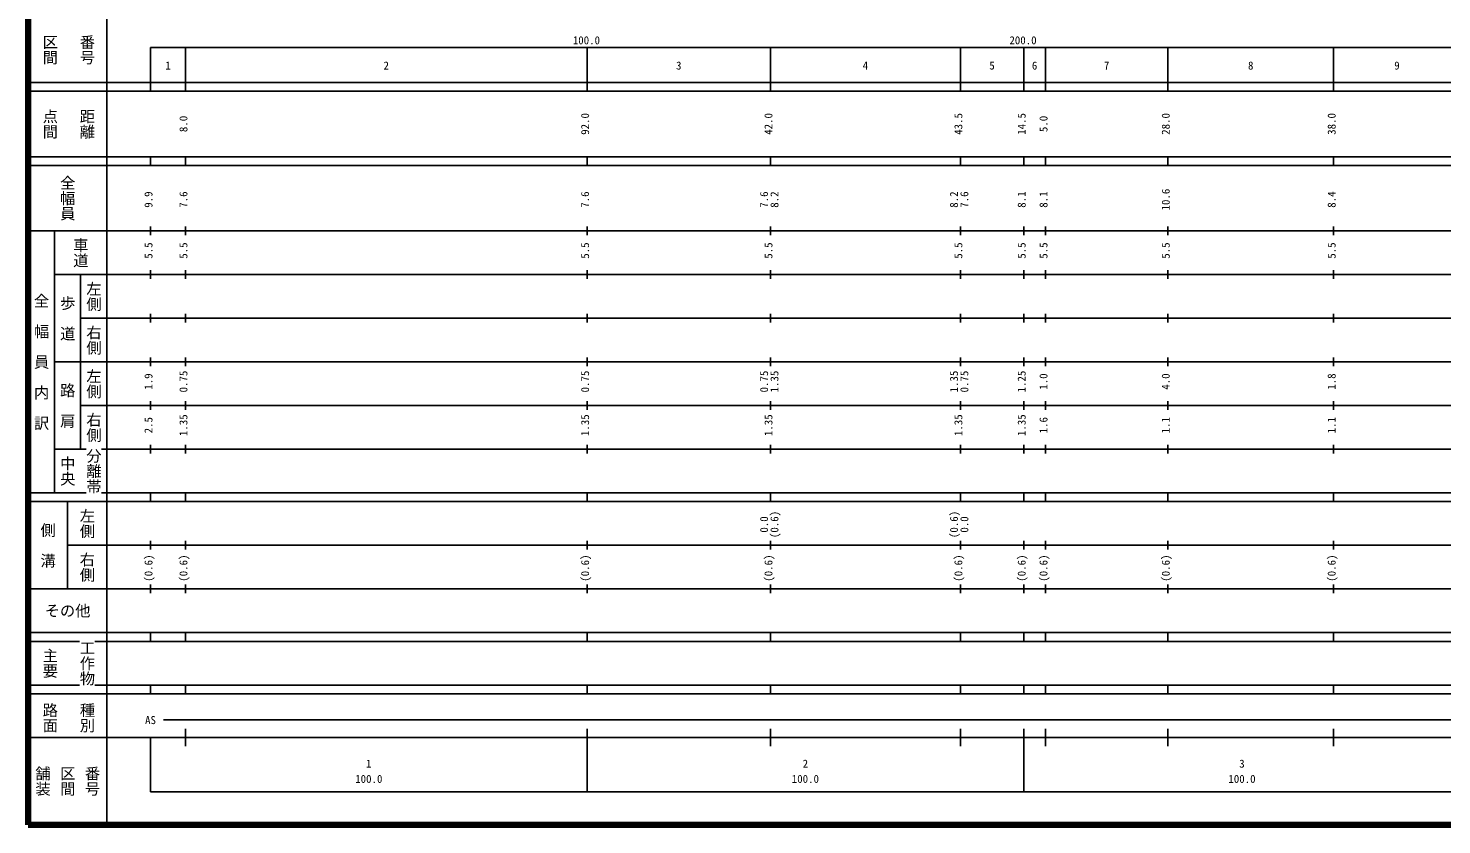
# Model space of a CAD drawing. Units: millimetres on the paper, enlarged 1000 times. Extents: x 16806 to 656806, y -100581 to 259419.
# Drawn here: x 16806 to 340561, y -100581 to 81828 of the extents above; entities that cross this region are included whole.
import ezdxf
from ezdxf.enums import TextEntityAlignment as Align

# ---------------------------------------------------------------- set-up
doc = ezdxf.new("R2010")
doc.units = ezdxf.units.MM
doc.header["$LTSCALE"] = 1000
doc.layers.add('M-TTL', color=2, linetype='Continuous', lineweight=140)
doc.layers.add('M-TTL-BAND', color=7, linetype='Continuous', lineweight=25)
doc.styles.add('@ＭＳ ゴシック', font='')
doc.styles.add('ＭＳ ゴシック', font='')
doc.styles.get('@ＭＳ ゴシック').set_extended_font_data('@MS Gothic')
doc.styles.get('ＭＳ ゴシック').set_extended_font_data('MS Gothic')

msp = doc.modelspace()

# ---------------------------------------------------------------- linework, layer by layer
at = {"layer": 'M-TTL'}
for p, q in [((16806, 259419), (16806, -100581)), ((16806, -100581), (656806, -100581))]:
    msp.add_line(p, q, dxfattribs=at)
at = {"layer": 'M-TTL-BAND'}
for p, q in [((34806, 249419), (34806, -100581)), ((44806, 77419), (555806, 77419)), ((44806, 77419), (44806, 67419)), ((52806, 67419), (52806, 77419)), ((144806, 67419), (144806, 77419)), ((186806, 67419), (186806, 77419)), ((230306, 67419), (230306, 77419)), ((244806, 67419), (244806, 77419)), ((249806, 67419), (249806, 77419)), ((277806, 67419), (277806, 77419)), ((315806, 67419), (315806, 77419)), ((16806, 69419), (555806, 69419)), ((16806, 67419), (555806, 67419)), ((16806, 52419), (555806, 52419)), ((44806, 50419), (44806, 52419)), ((52806, 50419), (52806, 52419)), ((144806, 50419), (144806, 52419)), ((186806, 50419), (186806, 52419)), ((230306, 50419), (230306, 52419)), ((244806, 50419), (244806, 52419)), ((249806, 50419), (249806, 52419)), ((277806, 50419), (277806, 52419)), ((315806, 50419), (315806, 52419)), ((16806, 50419), (555806, 50419)), ((44806, 34419), (44806, 36419)), ((52806, 34419), (52806, 36419)), ((144806, 34419), (144806, 36419)), ((186806, 34419), (186806, 36419)), ((230306, 34419), (230306, 36419)), ((244806, 34419), (244806, 36419)), ((249806, 34419), (249806, 36419)), ((277806, 34419), (277806, 36419)), ((315806, 34419), (315806, 36419)), ((16806, 35419), (555806, 35419)), ((22806, -24581), (22806, 35419)), ((44806, 24419), (44806, 26419)), ((52806, 24419), (52806, 26419)), ((144806, 24419), (144806, 26419)), ((186806, 24419), (186806, 26419)), ((230306, 24419), (230306, 26419)), ((244806, 24419), (244806, 26419)), ((249806, 24419), (249806, 26419)), ((277806, 24419), (277806, 26419)), ((315806, 24419), (315806, 26419)), ((22806, 25419), (555806, 25419)), ((28806, 25419), (28806, -14581)), ((44806, 14419), (44806, 16419)), ((52806, 14419), (52806, 16419)), ((144806, 14419), (144806, 16419)), ((186806, 14419), (186806, 16419)), ((230306, 14419), (230306, 16419)), ((244806, 14419), (244806, 16419)), ((249806, 14419), (249806, 16419)), ((277806, 14419), (277806, 16419)), ((315806, 14419), (315806, 16419)), ((28806, 15419), (555806, 15419)), ((22806, 5419), (555806, 5419)), ((44806, 4419), (44806, 6419)), ((52806, 4419), (52806, 6419)), ((144806, 4419), (144806, 6419)), ((186806, 4419), (186806, 6419)), ((230306, 4419), (230306, 6419)), ((244806, 4419), (244806, 6419)), ((249806, 4419), (249806, 6419)), ((277806, 4419), (277806, 6419)), ((315806, 4419), (315806, 6419)), ((28806, -4581), (555806, -4581)), ((44806, -5581), (44806, -3581)), ((52806, -5581), (52806, -3581)), ((144806, -5581), (144806, -3581)), ((186806, -5581), (186806, -3581)), ((230306, -5581), (230306, -3581)), ((244806, -5581), (244806, -3581)), ((249806, -5581), (249806, -3581)), ((277806, -5581), (277806, -3581)), ((315806, -5581), (315806, -3581)), ((22806, -14581), (30056, -14581)), ((33556, -14581), (555806, -14581)), ((44806, -15581), (44806, -13581)), ((52806, -15581), (52806, -13581)), ((144806, -15581), (144806, -13581)), ((186806, -15581), (186806, -13581)), ((230306, -15581), (230306, -13581)), ((244806, -15581), (244806, -13581)), ((249806, -15581), (249806, -13581)), ((277806, -15581), (277806, -13581)), ((315806, -15581), (315806, -13581)), ((16806, -24581), (30056, -24581)), ((33556, -24581), (555806, -24581)), ((44806, -26581), (44806, -24581)), ((52806, -26581), (52806, -24581)), ((144806, -26581), (144806, -24581)), ((186806, -26581), (186806, -24581)), ((230306, -26581), (230306, -24581)), ((244806, -26581), (244806, -24581)), ((249806, -26581), (249806, -24581)), ((277806, -26581), (277806, -24581)), ((315806, -26581), (315806, -24581)), ((16806, -26581), (555806, -26581)), ((25806, -26581), (25806, -46581)), ((44806, -37581), (44806, -35581)), ((52806, -37581), (52806, -35581)), ((144806, -37581), (144806, -35581)), ((186806, -37581), (186806, -35581)), ((230306, -37581), (230306, -35581)), ((244806, -37581), (244806, -35581)), ((249806, -37581), (249806, -35581)), ((277806, -37581), (277806, -35581)), ((315806, -37581), (315806, -35581)), ((25806, -36581), (555806, -36581)), ((16806, -46581), (555806, -46581)), ((44806, -47581), (44806, -45581)), ((52806, -47581), (52806, -45581)), ((144806, -47581), (144806, -45581)), ((186806, -47581), (186806, -45581)), ((230306, -47581), (230306, -45581)), ((244806, -47581), (244806, -45581)), ((249806, -47581), (249806, -45581)), ((277806, -47581), (277806, -45581)), ((315806, -47581), (315806, -45581)), ((16806, -56581), (555806, -56581)), ((44806, -58581), (44806, -56581)), ((52806, -58581), (52806, -56581)), ((144806, -58581), (144806, -56581)), ((186806, -58581), (186806, -56581)), ((230306, -58581), (230306, -56581)), ((244806, -58581), (244806, -56581)), ((249806, -58581), (249806, -56581)), ((277806, -58581), (277806, -56581)), ((315806, -58581), (315806, -56581)), ((16806, -58581), (28556, -58581)), ((32056, -58581), (555806, -58581)), ((16806, -68581), (28556, -68581)), ((16806, -70581), (555806, -70581)), ((32056, -68581), (555806, -68581)), ((44806, -70581), (44806, -68581)), ((52806, -70581), (52806, -68581)), ((144806, -70581), (144806, -68581)), ((186806, -70581), (186806, -68581)), ((230306, -70581), (230306, -68581)), ((244806, -70581), (244806, -68581)), ((249806, -70581), (249806, -68581)), ((277806, -70581), (277806, -68581)), ((315806, -70581), (315806, -68581)), ((47806, -76581), (541806, -76581)), ((16806, -80581), (555806, -80581)), ((44806, -80581), (44806, -93081)), ((52806, -82581), (52806, -78581)), ((144806, -93081), (144806, -78581)), ((186806, -82581), (186806, -78581)), ((230306, -82581), (230306, -78581)), ((244806, -93081), (244806, -78581)), ((249806, -82581), (249806, -78581)), ((277806, -82581), (277806, -78581)), ((315806, -82581), (315806, -78581)), ((44806, -93081), (555806, -93081))]:
    msp.add_line(p, q, dxfattribs=at)

# ---------------------------------------------------------------- texts
at = {"layer": 'M-TTL-BAND', "style": '@ＭＳ ゴシック'}
for s, p in [('区間', (21806, 76919)), ('番号', (30306, 76919)), ('点間', (21806, 59919)), ('距離', (30306, 59919)), ('全幅員', (25806, 42919)), ('車道', (28806, 30419)), ('左側', (31806, 20419)), ('全\u3000幅\u3000員\u3000内\u3000訳', (19806, 5419)), ('歩\u3000道', (25806, 15419)), ('右側', (31806, 10419)), ('左側', (31806, 419)), ('路\u3000肩', (25806, -4581)), ('右側', (31806, -9581)), ('分離帯', (31806, -19581)), ('中央', (25806, -19581)), ('左側', (30306, -31581)), ('側\u3000溝', (21306, -36581)), ('右側', (30306, -41581)), ('主要', (21806, -63581)), ('工作物', (30306, -63581)), ('路面', (21806, -76081)), ('種別', (30306, -76081)), ('舗装', (20140, -90581)), ('番号', (31473, -90581)), ('区間', (25806, -90581))]:
    msp.add_text(s, height=2566, rotation=270, dxfattribs=at).set_placement(p, align=Align.MIDDLE_CENTER)
at = {"layer": 'M-TTL-BAND', "style": 'ＭＳ ゴシック'}
for s, p in [('100.0', (144651, 77614)), ('200.0', (244651, 77614)), ('1', (48806, 71824)), ('2', (98806, 71824)), ('3', (165806, 71824)), ('4', (208556, 71824)), ('5', (237556, 71824)), ('6', (247306, 71824)), ('7', (263806, 71824)), ('8', (296806, 71824)), ('9', (330306, 71824)), ('AS', (44806, -78081)), ('1', (94806, -88058)), ('2', (194806, -88058)), ('3', (294806, -88058)), ('100.0', (94806, -91548)), ('100.0', (194806, -91548)), ('100.0', (294806, -91548))]:
    msp.add_text(s, height=1833, dxfattribs=at).set_placement(p, align=Align.BOTTOM_CENTER)
for s, p in [('8.0', (53806, 59919)), ('92.0', (145806, 59919)), ('42.0', (187806, 59919)), ('43.5', (231306, 59919)), ('14.5', (245806, 59919)), ('5.0', (250806, 59919)), ('28.0', (278806, 59919)), ('38.0', (316806, 59919)), ('9.9', (45806, 42593)), ('7.6', (53806, 42593)), ('7.6', (145806, 42593)), ('7.6', (186806, 42593)), ('8.2', (189176, 42593)), ('8.2', (230306, 42593)), ('7.6', (232676, 42593)), ('8.1', (245806, 42593)), ('8.1', (250806, 42593)), ('10.6', (278806, 42593)), ('8.4', (316806, 42593)), ('5.5', (45806, 30919)), ('5.5', (53806, 30919)), ('5.5', (145806, 30919)), ('5.5', (187806, 30919)), ('5.5', (231306, 30919)), ('5.5', (245806, 30919)), ('5.5', (250806, 30919)), ('5.5', (278806, 30919)), ('5.5', (316806, 30919)), ('0.75', (53806, 919)), ('0.75', (145806, 919)), ('0.75', (186806, 919)), ('1.35', (189176, 919)), ('1.35', (230306, 919)), ('0.75', (232676, 919)), ('1.25', (245806, 919)), ('1.9', (45806, 919)), ('1.0', (250806, 919)), ('4.0', (278806, 919)), ('1.8', (316806, 919)), ('2.5', (45806, -9081)), ('1.35', (53806, -9081)), ('1.35', (145806, -9081)), ('1.35', (187806, -9081)), ('1.35', (231306, -9081)), ('1.35', (245806, -9081)), ('1.6', (250806, -9081)), ('1.1', (278806, -9081)), ('1.1', (316806, -9081)), ('(0.6)', (189176, -31817)), ('(0.6)', (230306, -31817)), ('0.0', (186806, -31817)), ('0.0', (232676, -31817)), ('(0.6)', (45806, -41817)), ('(0.6)', (53806, -41817)), ('(0.6)', (145806, -41817)), ('(0.6)', (187806, -41817)), ('(0.6)', (231306, -41817)), ('(0.6)', (245806, -41817)), ('(0.6)', (250806, -41817)), ('(0.6)', (278806, -41817)), ('(0.6)', (316806, -41817))]:
    msp.add_text(s, height=1833, rotation=90, dxfattribs=at).set_placement(p, align=Align.BOTTOM_CENTER)
msp.add_text('その他', height=2566, dxfattribs=at).set_placement((25806, -51581), align=Align.MIDDLE_CENTER)

doc.saveas('drawing.dxf')
